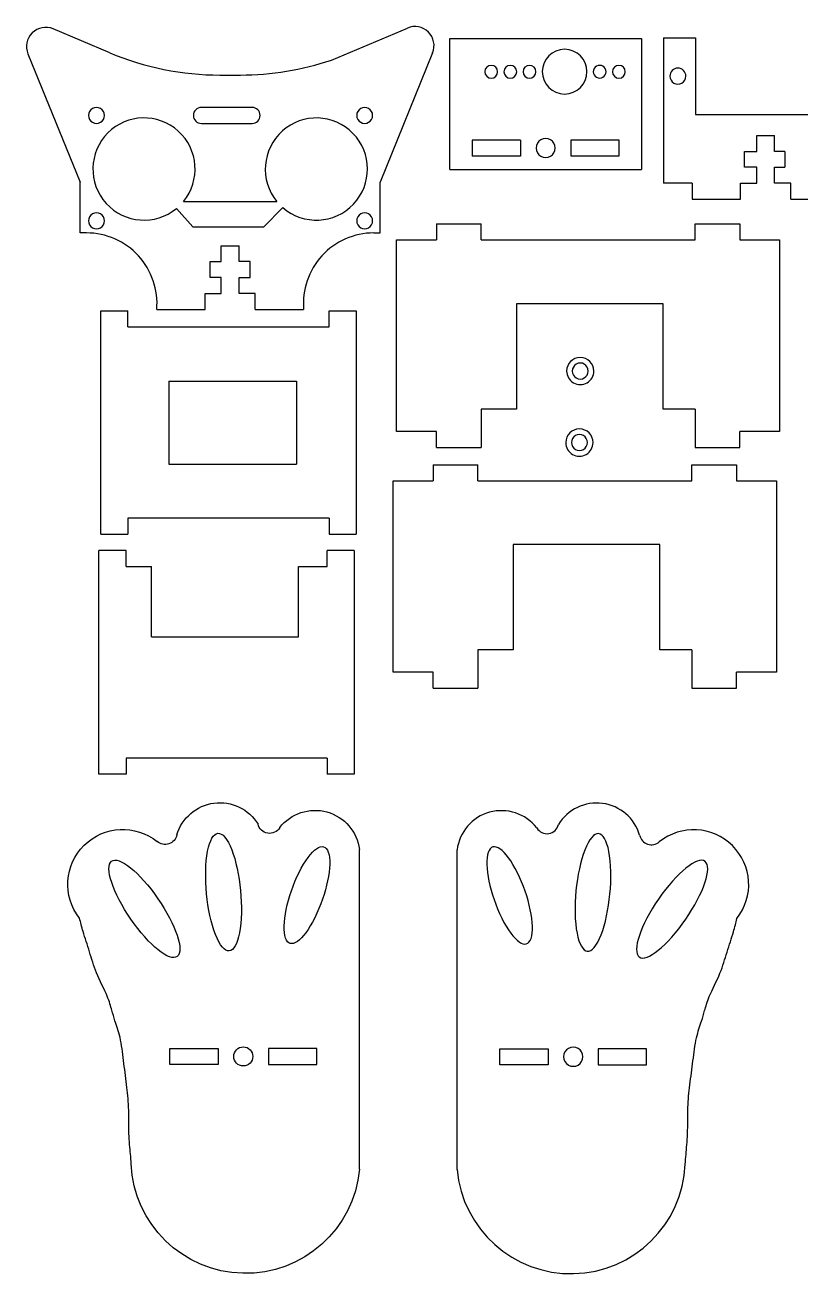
# Model space of a CAD drawing. Header units: millimetres. Extents: x 1 to 294, y 13 to 209.
# Drawn here: x 1.2 to 122.6, y 13.1 to 208.8 of the extents above; entities that cross this region are included whole.
import ezdxf

# ---------------------------------------------------------------- set-up
doc = ezdxf.new("R2010")
doc.units = ezdxf.units.MM
doc.layers.add('Layer_1', color=7, linetype='CONTINUOUS')

msp = doc.modelspace()

# ---------------------------------------------------------------- linework, layer by layer
at = {"layer": 'Layer_1', "color": 7}
for points in [[(14.438495, 204.492557), (5.564699, 208.229792)], [(49.15787, 203.350352), (61.07363, 208.368433)], [(67.72343, 206.705038), (97.723361, 206.705038)], [(67.72343, 186.223404), (67.72343, 206.705038)], [(97.723361, 206.705038), (97.723361, 186.223404)], [(101.189009, 206.831936), (106.189099, 206.831936)], [(101.189009, 206.831936), (101.189009, 184.058483)], [(106.189099, 206.831936), (106.189099, 194.832303)], [(1.621963, 204.333278), (9.804668, 184.245078)], [(65.017769, 204.475359), (56.804584, 184.242432)], [(31.710209, 201.00403), (34.898963, 201.00403)], [(36.751573, 195.931709), (28.787625, 195.931709)], [(106.189099, 194.832303), (128.189016, 194.832303)], [(28.787625, 193.434046), (36.751573, 193.434046)], [(78.797868, 190.824767), (71.223916, 190.821592)], [(78.797868, 190.824767), (78.7989, 188.324987), (71.223916, 188.324987)], [(71.223916, 190.821592), (71.223916, 188.324987)], [(86.648364, 190.828206), (86.648364, 188.328162)], [(94.223364, 190.828206), (86.648364, 190.828206)], [(94.223364, 188.328162), (94.223364, 190.828206)], [(105.689037, 184.058483), (105.689037, 181.558174), (113.264022, 181.558174), (113.264022, 184.058483), (115.789017, 184.058483), (115.789017, 186.556147), (113.89402, 186.556147), (113.89402, 189.056456), (115.789017, 189.056456), (115.789017, 191.556765), (118.589019, 191.556765)], [(118.589019, 189.056456), (118.589019, 191.556765)], [(86.648364, 188.328162), (94.223364, 188.328162)], [(120.189005, 189.056456), (118.589019, 189.056456)], [(120.189005, 189.056456), (120.189005, 186.556147)], [(67.72343, 186.223404), (97.723361, 186.223404)], [(118.589019, 186.556147), (120.189005, 186.556147)], [(118.589019, 184.058483), (118.589019, 186.556147)], [(9.804668, 176.283776), (9.804668, 184.245078)], [(55.804724, 176.28113), (56.804584, 176.28113), (56.804584, 184.242432)], [(105.689037, 184.058483), (101.189009, 184.058483)], [(121.114014, 184.058483), (118.589019, 184.058483)], [(121.114014, 181.558174), (121.114014, 184.058483)], [(27.478733, 177.212462), (24.874178, 180.093771)], [(25.992306, 181.212957), (40.616867, 181.212957)], [(41.56037, 180.241937), (38.586457, 177.212462)], [(121.114014, 181.558174), (128.688999, 181.558174)], [(10.80466, 176.28113), (9.804668, 176.283776)], [(27.478733, 177.212462), (38.586457, 177.212462)], [(65.623639, 177.698352), (72.623447, 177.698352)], [(65.623639, 177.698352), (65.623639, 175.198307)], [(72.623447, 175.198307), (72.623447, 177.698352)], [(106.130502, 177.698352), (113.130575, 177.698352)], [(106.130502, 175.198307), (106.130502, 177.698352)], [(113.130575, 177.698352), (113.130575, 175.198307)], [(21.804751, 164.282291), (29.379762, 164.282291), (29.379762, 166.7826), (31.904678, 166.7826), (31.904678, 169.28291), (30.15843, 169.28291), (30.15843, 171.783219), (31.904678, 171.783219), (31.904678, 174.283528), (34.704759, 174.283528)], [(34.704759, 171.783219), (34.704759, 174.283528)], [(59.377099, 145.197241), (59.377099, 175.198307)], [(59.377099, 175.198307), (65.623639, 175.198307)], [(72.623447, 175.198307), (106.130502, 175.198307)], [(113.130575, 175.198307), (119.377115, 175.198307)], [(119.377115, 175.198307), (119.377115, 145.197241)], [(36.453388, 171.783219), (34.704759, 171.783219)], [(36.453388, 169.28291), (36.453388, 171.783219)], [(34.704759, 169.28291), (36.453388, 169.28291)], [(34.704759, 166.7826), (34.704759, 169.28291)], [(37.229675, 166.7826), (34.704759, 166.7826)], [(37.229675, 164.282291), (37.229675, 166.7826)], [(78.130477, 165.19707), (78.130477, 148.697674)], [(101.123534, 165.19707), (78.130477, 165.19707)], [(101.123534, 148.697674), (101.123534, 165.19707)], [(13.038969, 164.092136), (17.285262, 164.092136)], [(13.038969, 129.092303), (13.038969, 164.092136)], [(17.285262, 161.592356), (17.285262, 164.092136)], [(37.229675, 164.282291), (44.804686, 164.282291)], [(48.792335, 164.092136), (53.038892, 164.092136)], [(48.792335, 161.592356), (48.792335, 164.092136)], [(53.038892, 164.092136), (53.038892, 129.092303)], [(17.285262, 161.592356), (48.792335, 161.592356)], [(23.67547, 153.092362), (23.67547, 140.092341)], [(23.67547, 153.092362), (43.675564, 153.092362), (43.675564, 140.092341)], [(72.623447, 148.697674), (72.623447, 142.699577)], [(78.130477, 148.697674), (72.623447, 148.697674)], [(106.130502, 148.697674), (101.123534, 148.697674)], [(106.130502, 148.697674), (106.130502, 142.699577), (113.130575, 142.699577), (113.130575, 145.197241)], [(65.623639, 145.197241), (59.377099, 145.197241)], [(65.623639, 142.699577), (65.623639, 145.197241)], [(119.377115, 145.197241), (113.130575, 145.197241)], [(65.623639, 142.699577), (72.623447, 142.699577)], [(23.67547, 140.092341), (43.675564, 140.092341)], [(65.105639, 139.982352), (72.105447, 139.982352)], [(65.105639, 139.982352), (65.105639, 137.482307)], [(72.105447, 137.482307), (72.105447, 139.982352)], [(105.612502, 139.982352), (112.612575, 139.982352)], [(105.612502, 137.482307), (105.612502, 139.982352)], [(112.612575, 139.982352), (112.612575, 137.482307)], [(58.859099, 107.481241), (58.859099, 137.482307)], [(58.859099, 137.482307), (65.105639, 137.482307)], [(72.105447, 137.482307), (105.612502, 137.482307)], [(112.612575, 137.482307), (118.859115, 137.482307)], [(118.859115, 137.482307), (118.859115, 107.481241)], [(17.285262, 131.592348), (17.285262, 129.092303)], [(48.792335, 131.592348), (17.285262, 131.592348)], [(48.792335, 131.592348), (48.792335, 129.092303), (53.038892, 129.092303)], [(13.038969, 129.092303), (17.285262, 129.092303)], [(77.612477, 127.48107), (77.612477, 110.981674)], [(100.605534, 127.48107), (77.612477, 127.48107)], [(100.605534, 110.981674), (100.605534, 127.48107)], [(16.997765, 124.032012), (16.997765, 126.532057), (12.751208, 126.532057)], [(12.751208, 91.532224), (12.751208, 126.532057)], [(52.75113, 126.532057), (48.504838, 126.532057)], [(48.504838, 124.032012), (48.504838, 126.532057)], [(52.75113, 126.532057), (52.75113, 91.532224)], [(16.997765, 124.032012), (21.004875, 124.032012)], [(21.004875, 113.032238), (21.004875, 124.032012)], [(44.00481, 124.032012), (48.504838, 124.032012)], [(44.00481, 113.032238), (44.00481, 124.032012)], [(21.004875, 113.032238), (44.00481, 113.032238)], [(72.105447, 110.981674), (72.105447, 104.983577)], [(77.612477, 110.981674), (72.105447, 110.981674)], [(105.612502, 110.981674), (100.605534, 110.981674)], [(105.612502, 110.981674), (105.612502, 104.983577), (112.612575, 104.983577), (112.612575, 107.481241)], [(65.105639, 107.481241), (58.859099, 107.481241)], [(65.105639, 104.983577), (65.105639, 107.481241)], [(118.859115, 107.481241), (112.612575, 107.481241)], [(65.105639, 104.983577), (72.105447, 104.983577)], [(48.504838, 94.032004), (16.997765, 94.032004)], [(16.997765, 94.032004), (16.997765, 91.532224)], [(48.504838, 94.032004), (48.504838, 91.532224)], [(16.997765, 91.532224), (12.751208, 91.532224)], [(52.75113, 91.532224), (48.504838, 91.532224)], [(53.558614, 29.67796), (53.558614, 79.71331)], [(68.842673, 29.62766), (68.842673, 79.66301)], [(23.858382, 46.07683), (23.858382, 48.57714)], [(23.858382, 48.57714), (31.43341, 48.57714)], [(31.43341, 48.57714), (31.43341, 46.07683)], [(90.967925, 48.52684), (90.967925, 46.02653)], [(98.542949, 48.52684), (90.967925, 48.52684)], [(98.542949, 46.02653), (98.542949, 48.52684)], [(31.43341, 46.07683), (23.858382, 46.07683)], [(90.967925, 46.02653), (98.542949, 46.02653)]]:
    msp.add_lwpolyline(points, dxfattribs=at)
for points in [[(75.190175, 201.510287)], [(78.190172, 201.510287)], [(81.190168, 201.510287)], [(89.190158, 201.531994)], [(92.190154, 201.510287)], [(95.19015, 201.510287)], [(104.689037, 200.831855)], [(13.622907, 194.682878)], [(55.622855, 194.682878)], [(84.223378, 189.576512)], [(13.622907, 178.1829)], [(55.622855, 178.1829)], [(89.397891, 154.654336)], [(90.28267, 154.654336)], [(89.254891, 143.452336)], [(90.13967, 143.452336)], [(33.020101, 80.83641)], [(89.381234, 80.78611)], [(44.097808, 76.14225)], [(78.303525, 76.09195)], [(21.457837, 72.77999)], [(100.9435, 72.72969)], [(33.858505, 47.3276)], [(46.858613, 46.07683), (46.858613, 48.57714), (39.283595, 48.57714), (39.283595, 46.07683)], [(75.542717, 46.02653), (75.542717, 48.52684), (83.117737, 48.52684), (83.117737, 46.02653)], [(88.542831, 47.2773)]]:
    msp.add_lwpolyline(points, close=True, dxfattribs=at)
for points in [[(2.291548, 207.598684), (1.42851, 206.745767), (1.164236, 205.456953), (1.621957, 204.333212)], [(5.564692, 208.229707), (4.446429, 208.700653), (3.154586, 208.451601), (2.291548, 207.598684)], [(64.345428, 207.738736), (63.482344, 208.590672), (62.191225, 208.839181), (61.073567, 208.368489)], [(65.017663, 204.475338), (65.473785, 205.59902), (65.208513, 206.8868), (64.345428, 207.738736)], [(14.438625, 204.492533), (19.905747, 202.190106), (25.77804, 201.004022), (31.710206, 201.004022)], [(85.690162, 205.031027), (83.757544, 205.031027), (82.190698, 203.464612), (82.190167, 201.531994)], [(89.190158, 201.531994), (89.189626, 203.464612), (87.622781, 205.031027), (85.690162, 205.031027)], [(34.899061, 201.004022), (39.748074, 201.004022), (44.564488, 201.796559), (49.157836, 203.350291)], [(74.190177, 202.509772), (73.638093, 202.509772), (73.190462, 202.06237), (73.190178, 201.510287)], [(75.190175, 201.510287), (75.189891, 202.06237), (74.74226, 202.509772), (74.190177, 202.509772)], [(77.190173, 202.509772), (76.63809, 202.509772), (76.190458, 202.06237), (76.190174, 201.510287)], [(78.190172, 201.510287), (78.189888, 202.06237), (77.742256, 202.509772), (77.190173, 202.509772)], [(80.190169, 202.509772), (79.638086, 202.509772), (79.190454, 202.06237), (79.19017, 201.510287)], [(81.190168, 201.510287), (81.189884, 202.06237), (80.742252, 202.509772), (80.190169, 202.509772)], [(90.690156, 202.376312), (90.380755, 202.197679), (90.190156, 201.867552), (90.190156, 201.510287)], [(91.690155, 202.376312), (91.380754, 202.554944), (90.999556, 202.554944), (90.690156, 202.376312)], [(92.190154, 201.510287), (92.190154, 201.867552), (91.999555, 202.197679), (91.690155, 202.376312)], [(94.190151, 202.509772), (93.638068, 202.509772), (93.190437, 202.06237), (93.190153, 201.510287)], [(95.19015, 201.510287), (95.189866, 202.06237), (94.742235, 202.509772), (94.190151, 202.509772)], [(103.439039, 202.081853), (102.748684, 202.081853), (102.18904, 201.52221), (102.18904, 200.831855)], [(104.689037, 200.831855), (104.689037, 201.52221), (104.129394, 202.081853), (103.439039, 202.081853)], [(73.190178, 201.510287), (73.190462, 200.958204), (73.638093, 200.510803), (74.190177, 200.510803)], [(74.190177, 200.510803), (74.74226, 200.510803), (75.189891, 200.958204), (75.190175, 201.510287)], [(76.190174, 201.510287), (76.190458, 200.958204), (76.63809, 200.510803), (77.190173, 200.510803)], [(77.190173, 200.510803), (77.742256, 200.510803), (78.189888, 200.958204), (78.190172, 201.510287)], [(79.19017, 201.510287), (79.190454, 200.958204), (79.638086, 200.510803), (80.190169, 200.510803)], [(80.190169, 200.510803), (80.742252, 200.510803), (81.189884, 200.958204), (81.190168, 201.510287)], [(82.190167, 201.531994), (82.190698, 199.599375), (83.757544, 198.03296), (85.690162, 198.03296)], [(85.690162, 198.03296), (87.622781, 198.03296), (89.189626, 199.599375), (89.190158, 201.531994)], [(90.190156, 201.510287), (90.190156, 201.153022), (90.380755, 200.822895), (90.690156, 200.644263)], [(90.690156, 200.644263), (90.999556, 200.46563), (91.380754, 200.46563), (91.690155, 200.644263)], [(91.690155, 200.644263), (91.999555, 200.822895), (92.190154, 201.153022), (92.190154, 201.510287)], [(93.190153, 201.510287), (93.190437, 200.958204), (93.638068, 200.510803), (94.190151, 200.510803)], [(94.190151, 200.510803), (94.742235, 200.510803), (95.189866, 200.958204), (95.19015, 201.510287)], [(102.18904, 200.831855), (102.18904, 200.385273), (102.427289, 199.972615), (102.814039, 199.749324)], [(102.814039, 199.749324), (103.20079, 199.526034), (103.677287, 199.526034), (104.064038, 199.749324)], [(104.064038, 199.749324), (104.450789, 199.972615), (104.689037, 200.385273), (104.689037, 200.831855)], [(11.74791, 195.765408), (11.361159, 195.542117), (11.122911, 195.129459), (11.122911, 194.682878)], [(12.997908, 195.765408), (12.611157, 195.988699), (12.134661, 195.988699), (11.74791, 195.765408)], [(13.622907, 194.682878), (13.622907, 195.129459), (13.384659, 195.542117), (12.997908, 195.765408)], [(28.787543, 195.932873), (28.098168, 195.931491), (27.540051, 195.372254), (27.540051, 194.682878)], [(37.999047, 194.682878), (37.999047, 195.372254), (37.44093, 195.931491), (36.751555, 195.932873)], [(53.747858, 195.765408), (53.361107, 195.542117), (53.122858, 195.129459), (53.122858, 194.682878)], [(54.997856, 195.765408), (54.611105, 195.988699), (54.134608, 195.988699), (53.747858, 195.765408)], [(55.622855, 194.682878), (55.622855, 195.129459), (55.384607, 195.542117), (54.997856, 195.765408)], [(11.122911, 194.682878), (11.122911, 194.236296), (11.361159, 193.823638), (11.74791, 193.600347)], [(12.997908, 193.600347), (13.384659, 193.823638), (13.622907, 194.236296), (13.622907, 194.682878)], [(25.175139, 192.211653), (22.014483, 195.074428), (17.163885, 194.954765), (14.148235, 191.939622)], [(27.540051, 194.682878), (27.540051, 193.993501), (28.098168, 193.434264), (28.787543, 193.432882)], [(36.751555, 193.432882), (37.44093, 193.434264), (37.999047, 193.993501), (37.999047, 194.682878)], [(52.541318, 191.858195), (49.553657, 194.931999), (44.674177, 195.104735), (41.476639, 192.249888)], [(53.122858, 194.682878), (53.122858, 194.236296), (53.361107, 193.823638), (53.747858, 193.600347)], [(54.997856, 193.600347), (55.384607, 193.823638), (55.622855, 194.236296), (55.622855, 194.682878)], [(14.148235, 191.939622), (11.132586, 188.92448), (11.012108, 184.073901), (13.874352, 180.912764)], [(11.74791, 193.600347), (12.134661, 193.377056), (12.611157, 193.377056), (12.997908, 193.600347)], [(25.992417, 181.211713), (28.695305, 184.51014), (28.335795, 189.348878), (25.175139, 192.211653)], [(41.476639, 192.249888), (38.279102, 189.395042), (37.899938, 184.52725), (40.616851, 181.211713)], [(52.618422, 180.786853), (55.562982, 183.901972), (55.528979, 188.78439), (52.541318, 191.858195)], [(53.747858, 193.600347), (54.134608, 193.377056), (54.611105, 193.377056), (54.997856, 193.600347)], [(81.973381, 190.875548), (81.50928, 190.607599), (81.223382, 190.11241), (81.223382, 189.576512)], [(83.473379, 190.875548), (83.009278, 191.143497), (82.437482, 191.143497), (81.973381, 190.875548)], [(84.223378, 189.576512), (84.223378, 190.11241), (83.93748, 190.607599), (83.473379, 190.875548)], [(81.223382, 189.576512), (81.223382, 189.040614), (81.50928, 188.545424), (81.973381, 188.277475)], [(81.973381, 188.277475), (82.437482, 188.009526), (83.009278, 188.009526), (83.473379, 188.277475)], [(83.473379, 188.277475), (83.93748, 188.545424), (84.223378, 189.040614), (84.223378, 189.576512)], [(13.874352, 180.912764), (16.736596, 177.751628), (21.575273, 177.391304), (24.874154, 180.093639)], [(41.560272, 180.241091), (44.797261, 177.431056), (49.673862, 177.671735), (52.618422, 180.786853)], [(11.74791, 179.26543), (11.361159, 179.042139), (11.122911, 178.629481), (11.122911, 178.1829)], [(11.122911, 178.1829), (11.122911, 177.736318), (11.361159, 177.32366), (11.74791, 177.100369)], [(12.997908, 179.26543), (12.611157, 179.488721), (12.134661, 179.488721), (11.74791, 179.26543)], [(13.622907, 178.1829), (13.622907, 178.629481), (13.384659, 179.042139), (12.997908, 179.26543)], [(12.997908, 177.100369), (13.384659, 177.32366), (13.622907, 177.736318), (13.622907, 178.1829)], [(53.747858, 179.26543), (53.361107, 179.042139), (53.122858, 178.629481), (53.122858, 178.1829)], [(53.122858, 178.1829), (53.122858, 177.736318), (53.361107, 177.32366), (53.747858, 177.100369)], [(54.997856, 179.26543), (54.611105, 179.488721), (54.134608, 179.488721), (53.747858, 179.26543)], [(55.622855, 178.1829), (55.622855, 178.629481), (55.384607, 179.042139), (54.997856, 179.26543)], [(54.997856, 177.100369), (55.384607, 177.32366), (55.622855, 177.736318), (55.622855, 178.1829)], [(18.936538, 172.69492), (16.846566, 174.974888), (13.897589, 176.275848), (10.804662, 176.282347)], [(11.74791, 177.100369), (12.134661, 176.877078), (12.611157, 176.877078), (12.997908, 177.100369)], [(55.804605, 176.282347), (52.711679, 176.275848), (49.762701, 174.974888), (47.672729, 172.69492)], [(53.747858, 177.100369), (54.134608, 176.877078), (54.611105, 176.877078), (54.997856, 177.100369)], [(21.804647, 164.28237), (22.066613, 167.36419), (21.02651, 170.414952), (18.936538, 172.69492)], [(47.672729, 172.69492), (45.582757, 170.414952), (44.542654, 167.36419), (44.80462, 164.28237)], [(88.147893, 156.789113), (86.968888, 156.789113), (86.013115, 155.833341), (86.013115, 154.654336)], [(90.28267, 154.654336), (90.28267, 155.833341), (89.326898, 156.789113), (88.147893, 156.789113)], [(86.013115, 154.654336), (86.013115, 153.891653), (86.420002, 153.186906), (87.080504, 152.805564)], [(87.522893, 155.736866), (87.136142, 155.513576), (86.897894, 155.100917), (86.897894, 154.654336)], [(86.897894, 154.654336), (86.897894, 154.207754), (87.136142, 153.795096), (87.522893, 153.571805)], [(88.772892, 155.736866), (88.386141, 155.960157), (87.909644, 155.960157), (87.522893, 155.736866)], [(89.397891, 154.654336), (89.397891, 155.100917), (89.159643, 155.513576), (88.772892, 155.736866)], [(88.772892, 153.571805), (89.159643, 153.795096), (89.397891, 154.207754), (89.397891, 154.654336)], [(89.215281, 152.805564), (89.875784, 153.186906), (90.28267, 153.891653), (90.28267, 154.654336)], [(87.080504, 152.805564), (87.741006, 152.424223), (88.554779, 152.424223), (89.215281, 152.805564)], [(87.522893, 153.571805), (87.909644, 153.348515), (88.386141, 153.348515), (88.772892, 153.571805)], [(88.004893, 145.587113), (86.825888, 145.587113), (85.870115, 144.631341), (85.870115, 143.452336)], [(90.13967, 143.452336), (90.13967, 144.631341), (89.183898, 145.587113), (88.004893, 145.587113)], [(85.870115, 143.452336), (85.870115, 142.689653), (86.277002, 141.984906), (86.937504, 141.603564)], [(87.379893, 144.534866), (86.993142, 144.311576), (86.754894, 143.898917), (86.754894, 143.452336)], [(86.754894, 143.452336), (86.754894, 143.005754), (86.993142, 142.593096), (87.379893, 142.369805)], [(88.629892, 144.534866), (88.243141, 144.758157), (87.766644, 144.758157), (87.379893, 144.534866)], [(89.254891, 143.452336), (89.254891, 143.898917), (89.016643, 144.311576), (88.629892, 144.534866)], [(88.629892, 142.369805), (89.016643, 142.593096), (89.254891, 143.005754), (89.254891, 143.452336)], [(89.072281, 141.603564), (89.732784, 141.984906), (90.13967, 142.689653), (90.13967, 143.452336)], [(86.937504, 141.603564), (87.598006, 141.222223), (88.411779, 141.222223), (89.072281, 141.603564)], [(87.379893, 142.369805), (87.766644, 142.146515), (88.243141, 142.146515), (88.629892, 142.369805)], [(24.957706, 82.01108), (25.735144, 84.675961), (28.011387, 86.631398), (30.763014, 86.998207)], [(30.763014, 86.998207), (33.514641, 87.365017), (36.223638, 86.074145), (37.672014, 83.70598)], [(41.069936, 83.16379), (42.814034, 85.399921), (45.733262, 86.365481), (48.466747, 85.61035)], [(81.331398, 83.11349), (79.587307, 85.349652), (76.668061, 86.315233), (73.934556, 85.560099)], [(91.638319, 86.947902), (88.886694, 87.314711), (86.177699, 86.023842), (84.729322, 83.65568)], [(97.443625, 81.96078), (96.666185, 84.625658), (94.389944, 86.581092), (91.638319, 86.947902)], [(48.466747, 85.61035), (51.200231, 84.855218), (53.209837, 82.528056), (53.558734, 79.71373)], [(73.934556, 85.560099), (71.201052, 84.804964), (69.191438, 82.477778), (68.842557, 79.66343)], [(10.435099, 80.402587), (13.549682, 83.473518), (18.473602, 83.716216), (21.875084, 80.96646)], [(29.569687, 77.994766), (29.984258, 82.28522), (31.528312, 83.55685), (33.020101, 80.83641)], [(39.185514, 82.272597), (38.433696, 82.392561), (37.83265, 82.96179), (37.672014, 83.70598)], [(41.069936, 83.16379), (40.68568, 82.506546), (39.937333, 82.152633), (39.185514, 82.272597)], [(81.331398, 83.11349), (81.715654, 82.456244), (82.464001, 82.10233), (83.215821, 82.222294)], [(83.215821, 82.222294), (83.967641, 82.342258), (84.568687, 82.911489), (84.729322, 83.65568)], [(92.833588, 77.948014), (92.418807, 82.240647), (90.873484, 83.51102), (89.381234, 80.78611)], [(111.966397, 80.352458), (108.851746, 83.423438), (103.92771, 83.666065), (100.52624, 80.91616)], [(9.709823, 68.9717), (7.008348, 72.411653), (7.320517, 77.331656), (10.435099, 80.402587)], [(23.710832, 80.6199), (23.080428, 80.406272), (22.384217, 80.537706), (21.875084, 80.96646)], [(24.957706, 82.01108), (24.814116, 81.361135), (24.341236, 80.833527), (23.710832, 80.6199)], [(33.020101, 80.83641), (34.510776, 78.104445), (35.382365, 72.416647), (34.967794, 68.126194)], [(44.097808, 76.14225), (45.951399, 79.853979), (48.000799, 81.272741), (48.678966, 79.313702)], [(78.303525, 76.09195), (76.449232, 79.808765), (74.397348, 81.231433), (73.718651, 79.27086)], [(89.381234, 80.78611), (87.889502, 78.055842), (87.016818, 72.364979), (87.4316, 68.072346)], [(97.443625, 81.96078), (97.587216, 81.310838), (98.060094, 80.783232), (98.690496, 80.569605)], [(98.690496, 80.569605), (99.320898, 80.355978), (100.017107, 80.48741), (100.52624, 80.91616)], [(112.69157, 68.9214), (115.393175, 72.361357), (115.081048, 77.281477), (111.966397, 80.352458)], [(14.537944, 77.700254), (15.415889, 78.993211), (18.511424, 76.792188), (21.457837, 72.77999)], [(48.678966, 79.313702), (49.357132, 77.354663), (48.408104, 72.75722), (46.557543, 69.03674)], [(73.718651, 79.27086), (73.039954, 77.310286), (73.991026, 72.707665), (75.843792, 68.98644)], [(107.87562, 77.66662), (106.99625, 78.961669), (103.892682, 76.751364), (100.9435, 72.72969)], [(18.273275, 68.09006), (15.330956, 72.108287), (13.659999, 76.407297), (14.537944, 77.700254)], [(31.51738, 65.28455), (30.026705, 68.016515), (29.155116, 73.704313), (29.569687, 77.994766)], [(90.883954, 65.23425), (92.375686, 67.964518), (93.24837, 73.655381), (92.833588, 77.948014)], [(104.12808, 68.03976), (107.077186, 72.061547), (108.754991, 76.371571), (107.87562, 77.66662)], [(41.976385, 65.865288), (41.298219, 67.824327), (42.247247, 72.42177), (44.097808, 76.14225)], [(80.428666, 65.80753), (81.107363, 67.768104), (80.156291, 72.370725), (78.303525, 76.09195)], [(21.457837, 72.77999), (24.400156, 68.761763), (26.071113, 64.462753), (25.193168, 63.169796)], [(100.9435, 72.72969), (97.994394, 68.707903), (96.316589, 64.397879), (97.19596, 63.10283)], [(10.269817, 66.87477), (10.04049, 67.64789), (9.87518, 68.30979), (9.70987, 68.9717)], [(46.557543, 69.03674), (44.703952, 65.325011), (42.654552, 63.906249), (41.976385, 65.865288)], [(75.843792, 68.98644), (77.698085, 65.269625), (79.749969, 63.846957), (80.428666, 65.80753)], [(112.13158, 66.82447), (112.36091, 67.59759), (112.52622, 68.25949), (112.69153, 68.9214)], [(11.268051, 63.71626), (10.934174, 64.79491), (10.553137, 65.91968), (10.269817, 66.87477)], [(25.193168, 63.169796), (24.315223, 61.876839), (21.219688, 64.077862), (18.273275, 68.09006)], [(34.967794, 68.126194), (34.553223, 63.83574), (33.009169, 62.56411), (31.51738, 65.28455)], [(87.4316, 68.072346), (87.846381, 63.779713), (89.391704, 62.50934), (90.883954, 65.23425)], [(97.19596, 63.10283), (98.07533, 61.807781), (101.178898, 64.018086), (104.12808, 68.03976)], [(111.13334, 63.66596), (111.46722, 64.74461), (111.84826, 65.86938), (112.13158, 66.82447)], [(12.373095, 60.40854), (11.903588, 61.55128), (11.610641, 62.60948), (11.268051, 63.71626)], [(110.02829, 60.35824), (110.4978, 61.50098), (110.79075, 62.55918), (111.13334, 63.66596)], [(14.042246, 56.75131), (13.584799, 57.85727), (12.877192, 59.18162), (12.373095, 60.40854)], [(108.35913, 56.70101), (108.81657, 57.80697), (109.52419, 59.13132), (110.02829, 60.35824)], [(14.773463, 54.55768), (14.592213, 55.1994), (14.389183, 55.91256), (14.042246, 56.75131)], [(107.62791, 54.50738), (107.80917, 55.1491), (108.0122, 55.86226), (108.35913, 56.70101)], [(15.26094, 52.91245), (15.06959, 53.50503), (14.92961, 54.00486), (14.773463, 54.55768)], [(16.053084, 50.29225), (15.826257, 51.26761), (15.502627, 52.16399), (15.26094, 52.91245)], [(106.34828, 50.24195), (106.57512, 51.21731), (106.89875, 52.11369), (107.14043, 52.86215)], [(107.14043, 52.86215), (107.33179, 53.45473), (107.47177, 53.95456), (107.62791, 54.50738)], [(16.601501, 46.69712), (16.447391, 47.93889), (16.314544, 49.16804), (16.053084, 50.29225)], [(105.79986, 46.64682), (105.95398, 47.88859), (106.08683, 49.11774), (106.34828, 50.24195)], [(33.858505, 47.3276), (33.861119, 48.154174), (34.531924, 48.822862), (35.358503, 48.822862)], [(35.358503, 45.832338), (34.531924, 45.832338), (33.861119, 46.501026), (33.858505, 47.3276)], [(35.358503, 48.822862), (36.185081, 48.822862), (36.855886, 48.154174), (36.8585, 47.3276)], [(36.8585, 47.3276), (36.855886, 46.501026), (36.185081, 45.832338), (35.358503, 45.832338)], [(86.29283, 48.576339), (85.828728, 48.30839), (85.542829, 47.813199), (85.542829, 47.2773)], [(85.542829, 47.2773), (85.542829, 46.741401), (85.828728, 46.24621), (86.29283, 45.978261)], [(87.792831, 48.576339), (87.328729, 48.844288), (86.756931, 48.844288), (86.29283, 48.576339)], [(88.542831, 47.2773), (88.542831, 47.813199), (88.256932, 48.30839), (87.792831, 48.576339)], [(87.792831, 45.978261), (88.256932, 46.24621), (88.542831, 46.741401), (88.542831, 47.2773)], [(17.088978, 42.91919), (16.939218, 44.1422), (16.759231, 45.42627), (16.601501, 46.69712)], [(86.29283, 45.978261), (86.756931, 45.710312), (87.328729, 45.710312), (87.792831, 45.978261)], [(105.31239, 42.86889), (105.46215, 44.0919), (105.64214, 45.37597), (105.79986, 46.64682)], [(17.393648, 39.38499), (17.349848, 40.61567), (17.233498, 41.73899), (17.088978, 42.91919)], [(105.00771, 39.33469), (105.05151, 40.56537), (105.16786, 41.68869), (105.31239, 42.86889)], [(17.454548, 35.24146), (17.403448, 36.59927), (17.440948, 38.05482), (17.393648, 39.38499)], [(104.94681, 35.19116), (104.99791, 36.54897), (104.96041, 38.00452), (105.00771, 39.33469)], [(17.684778, 32.07582), (17.611878, 32.93963), (17.499268, 34.05311), (17.454548, 35.24146)], [(104.71658, 32.02552), (104.78948, 32.88933), (104.90209, 34.00281), (104.94681, 35.19116)], [(17.799888, 30.49301), (17.768088, 30.97899), (17.736388, 31.46501), (17.684778, 32.07582)], [(104.60147, 30.44271), (104.63327, 30.92869), (104.66497, 31.41471), (104.71658, 32.02552)], [(35.297848, 13.366507), (25.867301, 13.581681), (18.217334, 21.069249), (17.799888, 30.49301)], [(53.558734, 29.67711), (52.711907, 20.282196), (44.728396, 13.151332), (35.297848, 13.366507)], [(68.842557, 29.62681), (69.689139, 20.231681), (77.672747, 13.10053), (87.103487, 13.315708)], [(87.103487, 13.315708), (96.534227, 13.530886), (104.184278, 21.018746), (104.60147, 30.44271)]]:
    msp.add_open_spline(points, degree=3, dxfattribs=at)

doc.saveas('drawing.dxf')
